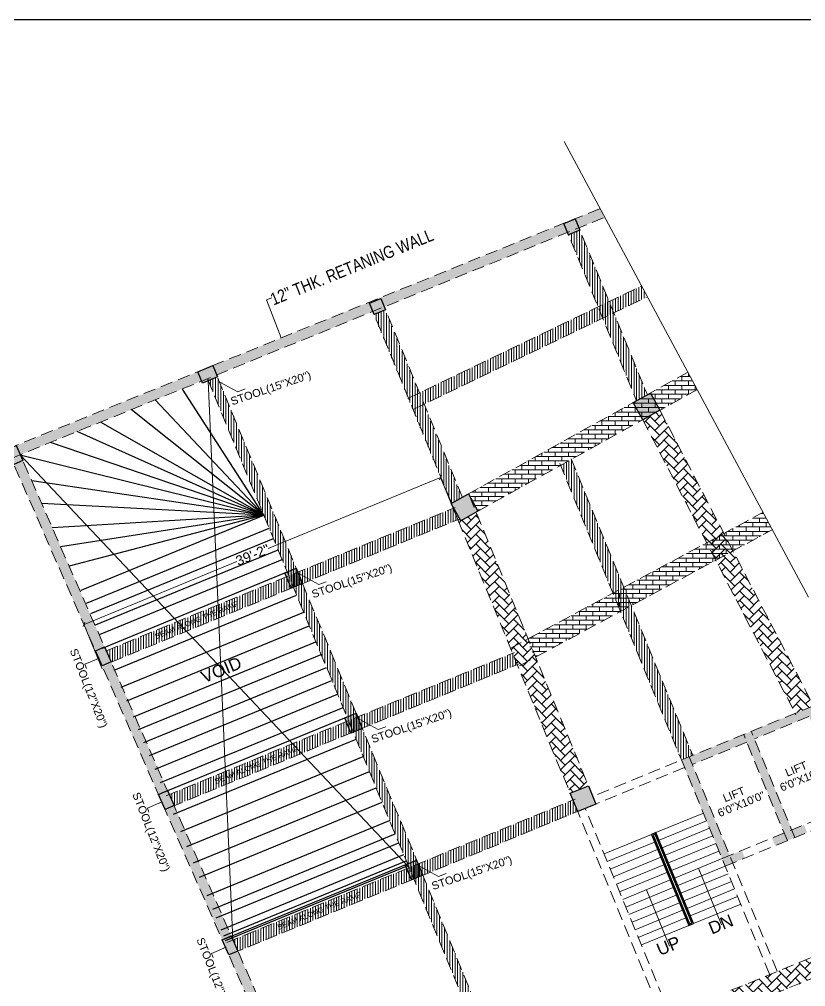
# Model space of a CAD drawing. Header units: inches. Extents: x -13956017 to 293115509, y -946740 to -305538.
# Drawn here: x 1183925 to 1184885, y -919498 to -918319 of the extents above; entities that cross this region are included whole.
import ezdxf
from ezdxf.enums import TextEntityAlignment as Align

# ---------------------------------------------------------------- set-up
doc = ezdxf.new("R2010")
doc.units = ezdxf.units.IN
doc.header["$LTSCALE"] = 6
doc.header["$PDMODE"] = 2
doc.linetypes.add('CONTINOUS', pattern=[2000000, 1000000, 1000000])
doc.linetypes.add('DASHED2', pattern=[0.375, 0.25, -0.125])
for name, color, linetype in [('A-CUTOUT', 3, 'CONTINOUS'), ('COLL SIZE', 160, 'Continuous'), ('DIM', 7, 'Continuous'), ('door', 5, 'Continuous'), ('FITTING', 24, 'Continuous'), ('FURNITURE', 7, 'Continuous'), ('Plot Boundary', 245, 'Continuous'), ('TW', 5, 'Continuous')]:
    doc.layers.add(name, color=color, linetype=linetype)
for name, color, linetype, lineweight in [('col hatch', 13, 'Continuous', 30), ('column', 240, 'Continuous', 25), ('TEX', 250, 'Continuous', 30), ('v.b', 200, 'Continuous', 5), ('W', 250, 'Continuous', 5), ('wall', 7, 'Continuous', 30)]:
    doc.layers.add(name, color=color, linetype=linetype, lineweight=lineweight)
doc.styles.add('ARI', font='arial.ttf')
doc.styles.add('style1', font='arial.ttf')
doc.styles.add('TYTLE-TEXT', font='swissel.ttf', dxfattribs={"width": 0.75, "height": 250})
doc.dimstyles.new('Copy(2) of AA', dxfattribs={"dimtxt": 12, "dimasz": 4, "dimexe": 0.18, "dimexo": 0, "dimgap": 0.09, "dimtad": 0, "dimdec": 0, "dimzin": 0, "dimdsep": 46, "dimlunit": 3, "dimtxsty": 'ARI', "dimblk": 'OBLIQUE', "dimcen": 0.09, "dimclrd": 7, "dimclre": 7, "dimclrt": 7, "dimadec": 0, "dimazin": 0, "dimtfac": 1, "dimtdec": 0, "dimtofl": 0, "dimtmove": 0, "dimatfit": 3, "dimfxl": 1, "dimtolj": 1, "dimtzin": 0, "dimlwd": 5, "dimlwe": 5, "dimarcsym": 0})
pattern_1 = [(45, (45848.98668446112, -17805.98643778451), (0, 11.49472783496852), [24.384, -8.128]), (135, (45854.73404446105, -17800.23907778447), (1.13686837721616e-15, 11.49472783496852), [24.384, -8.128])]
pattern_2 = [(90, (54622.48837700719, -17806.21191212127), (-3.175, 0), [])]

# ---------------------------------------------------------------- blocks, each defined once
blk = doc.blocks.new('_Oblique')
at = {"layer": 'DIM', "color": 0, "lineweight": -2}
blk.add_line((-0.5, -0.5), (0.5, 0.5), dxfattribs=at)
blk = doc.blocks.new('*D328')
at = {"layer": 'Defpoints', "color": 0, "ltscale": 6, "transparency": 16777216}
for p in [(1184461.464420708, -918931.6236355985, -11738.60854701223), (1184004.370442896, -919056.4803492404), (1184026.672729698, -919110.6459404931, 491.7090950402662)]:
    blk.add_point(p, dxfattribs=at)
at = {"layer": 'wall', "color": 7, "lineweight": 5, "ltscale": 6, "transparency": 16777216}
for p, q in [((1184439.162133906, -918877.4580443457), (1184229.058640062, -918963.9666242291)), ((1184461.464420708, -918931.6236355985), (1184439.093602073, -918877.2916009985)), ((1184004.370442896, -919056.4803492404), (1184190.782044224, -918979.7267331551)), ((1184026.672729698, -919110.6459404931), (1184004.301911063, -919056.3139058931))]:
    blk.add_line(p, q, dxfattribs=at)
at = {"layer": 'wall', "color": 7, "lineweight": 5, "ltscale": 6, "transparency": 16777216, "xscale": 4, "yscale": 4, "zscale": 4}
for p, rotation in [((1184439.162133906, -918877.4580443457), 22.37905699583454), ((1184004.370442896, -919056.4803492404), 202.3790569958345)]:
    blk.add_blockref('_Oblique', p, dxfattribs=dict(at, rotation=rotation))
at = {"layer": 'wall', "color": 7, "ltscale": 6, "transparency": 16777216, "insert": (1184209.920342143, -918971.8466786921), "char_height": 12, "attachment_point": 5, "rotation": 22.37905699583454, "style": 'ARI'}
blk.add_mtext('\\A1;39\'-2"', dxfattribs=at)

msp = doc.modelspace()

# ---------------------------------------------------------------- hatches: boundary and pattern name
at = {"layer": 'A-CUTOUT', "lineweight": 0, "ltscale": 0.3}
h = msp.add_hatch(dxfattribs=at)
h.set_pattern_fill('AR-BRSTD', color=256, scale=0.08)
h.set_pattern_definition([(0, (-18706.19064973854, -15772.31682772096), (0, 5.419344), []), (90, (-18706.19064973854, -15772.31682772096), (-8.128, 5.419344), [5.419344, -5.419344])])
h.paths.add_polyline_path([(1184720.738115496, -918760.2461461906), (1184740.6847238, -918749.1932248363), (1184752.052406438, -918770.3324641711), (1184484.814507844, -918918.4157588825), (1184473.182026991, -918897.4232509522)])
h = msp.add_hatch(dxfattribs=at)
h.set_pattern_fill('AR-BRSTD', color=256, scale=0.08)
h.set_pattern_definition([(0, (-18635.84354282846, -15950.37410830113), (0, 5.419344), []), (90, (-18635.84354282846, -15950.37410830113), (-8.128, 5.419344), [5.419344, -5.419344])])
h.paths.add_polyline_path([(1184793.852874986, -918940.842957037), (1184832.55212467, -918920.0290086947), (1184843.929943141, -918941.1870965344), (1184555.161614754, -919096.4730394627), (1184543.529133901, -919075.4805315323)])
at = {"layer": 'col hatch', "lineweight": 25, "ltscale": 100, "true_color": 0x52271e}
h = msp.add_hatch(color=19, dxfattribs=at)
h.dxf.hatch_style = 1
h.paths.add_polyline_path([(1184589.715199144, -918567.5089964564), (1184603.594739326, -918561.8205551635), (1184609.283180619, -918575.7000953455), (1184595.403640437, -918581.3885366383)])
h = msp.add_hatch(color=19, dxfattribs=at)
h.dxf.hatch_style = 1
h.paths.add_polyline_path([(1184352.50182012, -918664.6039475269), (1184366.381360302, -918658.915506234), (1184372.069801595, -918672.795046416), (1184358.190261414, -918678.4834877088)])
h = msp.add_hatch(color=19, dxfattribs=at)
h.dxf.hatch_style = 1
h.paths.add_polyline_path([(1184142.991171229, -918748.5102983329), (1184161.497224804, -918740.9257099424), (1184167.185666097, -918754.8052501243), (1184148.679612522, -918762.3898385148)])
h = msp.add_hatch(color=19, dxfattribs=at)
h.dxf.hatch_style = 1
h.paths.add_polyline_path([(1184249.439972828, -918993.8562630671), (1184263.313986169, -918988.1543551557), (1184270.916530051, -919006.6530396097), (1184257.042516711, -919012.3549475211)])
h = msp.add_hatch(color=19, dxfattribs=at)
h.dxf.hatch_style = 1
h.paths.add_polyline_path([(1184322.302799816, -919170.5496237775), (1184336.176813156, -919164.847715866), (1184343.779357038, -919183.3464003201), (1184329.905343698, -919189.0483082315)])
h = msp.add_hatch(color=19, dxfattribs=at)
h.dxf.hatch_style = 1
h.paths.add_polyline_path([(1184396.144386848, -919349.6164911006), (1184410.018400189, -919343.9145831892), (1184417.620944071, -919362.4132676432), (1184403.746930731, -919368.1151755546)])
at = {"layer": 'COLL SIZE', "lineweight": 25, "ltscale": 100}
h = msp.add_hatch(color=256, dxfattribs=at)
h.dxf.hatch_style = 1
h.paths.add_polyline_path([(1183918.648930856, -918861.4086010924), (1183910.61839787, -918843.0916560355), (1183921.607718693, -918838.2678350066), (1183929.636940444, -918856.5853556371)])
h = msp.add_hatch(color=256, dxfattribs=at)
h.dxf.hatch_style = 1
h.paths.add_polyline_path([(1184026.388120904, -919107.1487243522), (1184018.357587918, -919088.8317792953), (1184029.34690874, -919084.0079582664), (1184037.376130491, -919102.325478897)])
h = msp.add_hatch(color=256, dxfattribs=at)
h.dxf.hatch_style = 1
h.paths.add_polyline_path([(1184103.151407681, -919282.2390836983), (1184095.120874694, -919263.9221386414), (1184106.110195517, -919259.0983176124), (1184114.139417268, -919277.415838243)])
h = msp.add_hatch(color=256, dxfattribs=at)
h.dxf.hatch_style = 1
h.paths.add_polyline_path([(1184180.945849035, -919459.681416665), (1184172.915316049, -919441.3644716081), (1184183.904636871, -919436.5406505791), (1184191.933858622, -919454.8581712097)])
at = {"layer": 'column', "ltscale": 10}
h = msp.add_hatch(color=256, dxfattribs=at)
h.dxf.hatch_style = 1
h.paths.add_polyline_path([(1184674.27432539, -918785.9929102529), (1184695.26683332, -918774.3604293999), (1184706.899314173, -918795.3529373305), (1184685.906806243, -918806.9854181833)])
h = msp.add_hatch(color=256, dxfattribs=at)
h.dxf.hatch_style = 1
h.paths.add_polyline_path([(1184452.189519061, -918909.055731805), (1184473.182026991, -918897.4232509522), (1184484.814507844, -918918.4157588825), (1184463.821999913, -918930.0482397355)])
h = msp.add_hatch(color=256, dxfattribs=at)
h.dxf.hatch_style = 1
h.paths.add_polyline_path([(1184888.696590329, -919168.8117560736), (1184934.311853623, -919279.8038627963), (1184919.410136968, -919285.9281336911), (1184923.211408909, -919295.177475918), (1184947.362467791, -919285.2519330818), (1184894.144660614, -919155.7611419061), (1184733.206105868, -919221.9032736819), (1184737.007377809, -919231.1526159089), (1184786.423913044, -919351.3940648584), (1184810.574971927, -919341.4685220221), (1184806.773699986, -919332.2191797949), (1184791.87198333, -919338.3434506898), (1184746.256720036, -919227.3513439678), (1184812.918054315, -919199.9922366376), (1184858.467247363, -919310.9742927139), (1184843.565530708, -919317.0985636087), (1184847.366802648, -919326.3479058354), (1184886.419578186, -919310.2980921043), (1184882.618306245, -919301.0487498776), (1184867.71658959, -919307.1730207725), (1184822.101326296, -919196.1809140503)])
h = msp.add_hatch(color=256, dxfattribs=at)
h.dxf.hatch_style = 1
h.paths.add_polyline_path([(1184597.468599752, -919262.5521289344), (1184619.667021096, -919253.4290762757), (1184628.790073755, -919275.6274976202), (1184606.591652411, -919284.750550279)])
at = {"layer": 'door', "lineweight": 0, "ltscale": 0.3}
h = msp.add_hatch(dxfattribs=at)
h.set_pattern_fill('AR-HBONE', color=256, scale=0.08)
h.set_pattern_definition(pattern_1)
h.paths.add_polyline_path([(1184846.481241165, -919116.076449585), (1184871.857591552, -919164.9206267861), (1184894.144660615, -919155.7611419057), (1184706.899314173, -918795.3529373306), (1184685.906806243, -918806.9854181835)])
h = msp.add_hatch(dxfattribs=at)
h.set_pattern_fill('AR-HBONE', color=256, scale=0.08)
h.set_pattern_definition(pattern_1)
h.paths.add_polyline_path([(1184580.689058582, -919221.7237638287), (1184597.468599752, -919262.5521289344), (1184619.667021095, -919253.4290762763), (1184482.50909081, -918919.6932489084), (1184461.199289166, -918930.9785114381)])
h = msp.add_hatch(dxfattribs=at)
h.set_pattern_fill('AR-HBONE', color=256, scale=0.08)
h.set_pattern_definition([(45, (-18706.19064973854, -15772.31682772096), (0, 11.49472783496852), [24.384, -8.128]), (135, (-18700.44328973861, -15766.56946772092), (1.13686837721616e-15, 11.49472783496852), [24.384, -8.128])])
h.paths.add_polyline_path([(1184749.125586874, -919520.9544771673), (1185066.712300576, -919391.1163584461), (1185075.981676112, -919413.2549590037), (1184741.796581249, -919550.5975281396), (1184732.403806466, -919527.742812723)])
at = {"layer": 'FITTING', "lineweight": 0, "ltscale": 0.3}
h = msp.add_hatch(dxfattribs=at)
h.set_pattern_fill('ANSI31', color=256, angle=45)
h.set_pattern_definition([(90, (54622.89527832624, -17805.98643778451), (-3.175, 0), [])])
h.paths.add_polyline_path([(1184609.182176095, -918615.0075421743), (1184595.403640437, -918581.3885366383), (1184609.283180619, -918575.7000953455), (1184691.547527428, -918776.4213910883), (1184678.336828304, -918783.7417743945)])
h = msp.add_hatch(dxfattribs=at)
h.set_pattern_fill('ANSI31', color=256, angle=45)
h.set_pattern_definition(pattern_2)
h.paths.add_polyline_path([(1184413.579380955, -918774.076547795), (1184684.536116323, -918643.6697211886), (1184690.262891568, -918657.5603679921), (1184419.277939909, -918787.9807746146)])
h = msp.add_hatch(dxfattribs=at)
h.set_pattern_fill('ANSI31', color=256, angle=45)
h.set_pattern_definition(pattern_2)
h.paths.add_polyline_path([(1184443.48722263, -918887.822521024), (1184357.783360093, -918678.7089620463), (1184371.662900276, -918673.0205207528), (1184465.400218184, -918901.7353484986), (1184452.189519061, -918909.055731805)])
h = msp.add_hatch(dxfattribs=at)
h.set_pattern_fill('ANSI31', color=256, angle=45)
h.set_pattern_definition([(90, (-18706.19064973854, -15772.31682772096), (-3.175, 0), [])])
h.paths.add_polyline_path([(1184199.168057889, -918832.6620047267), (1184167.24043876, -918754.7828018967), (1184155.976530695, -918759.3992429976), (1184291.229239374, -919087.388927583), (1184359.855568266, -919253.808721961), (1184434.253790186, -919434.2254365667), (1184483.719772452, -919554.1811260278), (1184548.538239026, -919711.3668017497), (1184596.424033752, -919827.490514625), (1184627.127705364, -919901.9473418935), (1184662.268551538, -919987.1643786926), (1184688.242892793, -920050.1525145959), (1184739.202827614, -920173.7310596145), (1184774.86975649, -920260.223854224), (1184817.041867534, -920362.4918053425), (1184853.459563313, -920450.8052200482), (1184881.619416433, -920519.0932523768), (1184893.855973121, -920517.2898272038), (1184866.762339515, -920451.5873482574), (1184836.389201871, -920377.9320704218), (1184814.084532649, -920323.8429398277), (1184787.914073359, -920260.379214983), (1184760.74003448, -920194.48179579), (1184723.233799546, -920103.5286586143), (1184694.259591855, -920033.2658052162), (1184669.158168664, -919972.3945076617), (1184643.61476497, -919910.4514012896), (1184612.340960301, -919834.6119934922), (1184581.232202765, -919759.1728272696), (1184550.58767376, -919684.8594216388), (1184531.69269179, -919639.0388296745), (1184504.169792219, -919572.29541849), (1184474.26657677, -919499.77970846), (1184448.789825568, -919437.9982352993), (1184425.318414361, -919381.0797392954), (1184395.383685805, -919308.4876095471), (1184356.218795273, -919213.5122096608), (1184316.231615465, -919116.5427469367), (1184283.878776478, -919038.0866660324), (1184238.55154979, -918928.1675159478), (1184211.573731171, -918862.7459335912)])
h = msp.add_hatch(dxfattribs=at)
h.set_pattern_fill('ANSI31', color=256, angle=45)
h.set_pattern_definition([(90, (54622.8952783274, -17805.98643778428), (-3.175, 0), [])])
h.paths.add_polyline_path([(1184719.450611811, -919188.4330894924), (1184733.206105868, -919221.903273682), (1184747.080119208, -919216.2013657705), (1184598.750034322, -918855.2811951314), (1184585.540836196, -918862.6007466969), (1184633.705224626, -918979.795443271), (1184689.594543495, -919115.7866180798)])
h = msp.add_hatch(dxfattribs=at)
h.set_pattern_fill('ANSI31', color=256, angle=45)
h.set_pattern_definition([(90, (-19311.52435079357, -14299.43622289866), (-3.175, 0), [])])
h.paths.add_polyline_path([(1184402.263952822, -918936.4287348473), (1184454.58859447, -918914.9244821935), (1184460.290497207, -918928.7984829418), (1184117.73625846, -919069.5805969855), (1184037.376130491, -919102.325478897), (1184031.488353751, -919088.8933586682)])
h = msp.add_hatch(dxfattribs=at)
h.set_pattern_fill('ANSI31', color=256, angle=45)
h.set_pattern_definition([(90, (-19238.86091026897, -14476.21152697364), (-3.175, 0), [])])
h.paths.add_polyline_path([(1184474.927393347, -919113.2040389223), (1184527.252034995, -919091.6997862685), (1184532.953937731, -919105.5737870168), (1184190.399698985, -919246.3559010605), (1184114.253618774, -919277.6763242476), (1184108.229090396, -919263.9349006737)])
h = msp.add_hatch(dxfattribs=at)
h.set_pattern_fill('ANSI31', color=256, angle=45)
h.set_pattern_definition([(90, (-19165.23245126475, -14655.36598513986), (-3.175, 0), [])])
h.paths.add_polyline_path([(1184548.555852351, -919292.3584970885), (1184600.880493999, -919270.8542444347), (1184606.582396736, -919284.728245183), (1184264.028157989, -919425.5103592267), (1184192.048060134, -919455.1186572276), (1184186.024636381, -919441.3797532053)])
at = {"layer": 'Plot Boundary', "ltscale": 10}
h = msp.add_hatch(dxfattribs=at)
h.set_pattern_fill('AR-CONC', color=250, scale=0.06)
h.set_pattern_definition([(49.99999999999999, (-18706.19064973854, -15772.31682772096), (10.93108013976024, -0.9563451323341852), [1.143, -12.573]), (355, (-18706.19064973854, -15772.31682772096), (-2.11460528549816, 11.46341071434211), [0.9144, -10.0584350502]), (100.4514447, (-18705.27972931857, -15772.39652293094), (8.816474825421196, 10.50706511473171), [0.9714005279999998, -10.685414676]), (46.18420000000001, (-18706.19064973854, -15769.26882772101), (16.26474245352779, -2.522539675963629), [1.7145, -18.8595]), (96.63555760999994, (-18704.83525573858, -15769.47903772094), (14.24424804309018, 14.84556747586329), [1.4571013884, -16.0281364896]), (351.1841511700001, (-18706.19064973854, -15769.26882772101), (14.24424804389862, 14.84556747513196), [1.3715980242, -15.0875839152]), (21, (-18704.66664973856, -15770.030827721), (9.096863476147949, -6.135911891225256), [1.143, -12.573]), (326.0000000000001, (-18704.66664973856, -15770.030827721), (3.708121700858824, 11.05127796733916), [0.9144, -10.0584]), (71.45144499999999, (-18703.90857778257, -15770.54215371492), (12.80498515672297, 4.915366133154314), [0.971400528, -10.685396256]), (37.50000000000001, (-18706.19064973854, -15772.31682772096), (0.185316195035509, 5.073302332389186), [0, -9.93648, 0, -10.2108, 0, -10.0965]), (7.499999999999999, (-18706.19064973854, -15772.31682772096), (4.009179750618345, 6.010834489087171), [0, -5.821679999999999, 0, -9.70788, 0, -3.8481]), (327.5, (-18709.58916973858, -15772.31682772096), (8.135435710012283, -0.3437246395604066), [0, -3.81, 0, -11.8872, 0, -15.7734]), (317.5, (-18711.11316973856, -15772.31682772096), (8.887750883161083, 1.525589461999982), [0, -4.952999999999999, 0, -7.89432, 0, -11.2014])])
h.paths.add_polyline_path([(1185475.077026415, -920446.8833604113), (1185510.85647927, -920451.8923000605), (1185516.245739059, -920464.7637895481), (1185374.757052184, -920444.9560998684), (1185166.231755122, -920486.1721385568), (1184979.03759722, -920516.8648245235), (1184823.442480534, -920539.7973459533), (1184664.745842014, -920563.1869878726), (1184472.057181861, -920123.6809666374), (1184198.828197445, -919500.4694931072), (1183910.617550783, -918843.0861551821), (1184272.229868682, -918696.0772321811), (1184444.212378676, -918626.3291072135), (1184633.974608855, -918549.3703528314), (1184638.521097125, -918560.4757319068), (1184453.33836084, -918635.6683292036), (1184276.979383772, -918707.2780797044), (1184087.828371599, -918784.0819771512), (1183926.560260601, -918849.5641509779), (1183990.499154702, -918995.4031895918), (1184062.774726039, -919160.2574615849), (1184213.504530644, -919504.05899433), (1184322.537544065, -919752.7537845357), (1184418.747800891, -919972.2009857665), (1184501.769452547, -920161.566129344), (1184560.99973431, -920296.6652340537), (1184649.108390547, -920497.6333912251), (1184671.997323688, -920549.9885866033), (1184831.612401253, -920526.4635797476), (1184997.200106543, -920502.0582919663), (1185087.423828256, -920489.8133246324), (1185171.462750404, -920473.1151711503), (1185299.849029821, -920447.6053984892), (1185376.420766246, -920433.0719906511)])

# ---------------------------------------------------------------- linework, layer by layer
at = {"layer": 'col hatch', "color": 19, "lineweight": 25, "ltscale": 100, "true_color": 0x52271e}
for points, elevation in [([(1184589.715199144, -918567.5089964564), (1184603.594739326, -918561.8205551635), (1184609.283180619, -918575.7000953455), (1184595.403640437, -918581.3885366383), (1184589.715199144, -918567.5089964564)], -6109.330378254833), ([(1184352.50182012, -918664.6039475269), (1184366.381360302, -918658.915506234), (1184372.069801595, -918672.795046416), (1184358.190261414, -918678.4834877088), (1184352.50182012, -918664.6039475269)], -6109.330378254826), ([(1184142.991171229, -918748.5102983329), (1184161.497224804, -918740.9257099424), (1184167.185666097, -918754.8052501243), (1184148.679612522, -918762.3898385148), (1184142.991171229, -918748.5102983329)], 1667.615562643102), ([(1184249.439972828, -918993.8562630671), (1184263.313986169, -918988.1543551557), (1184270.916530051, -919006.6530396097), (1184257.042516711, -919012.3549475211), (1184249.439972828, -918993.8562630671)], -17295.49369722207), ([(1184322.302799816, -919170.5496237775), (1184336.176813156, -919164.847715866), (1184343.779357038, -919183.3464003201), (1184329.905343698, -919189.0483082315), (1184322.302799816, -919170.5496237775)], -19389.58990774837), ([(1184396.144386848, -919349.6164911006), (1184410.018400189, -919343.9145831892), (1184417.620944071, -919362.4132676432), (1184403.746930731, -919368.1151755546), (1184396.144386848, -919349.6164911006)], -13535.89520706488)]:
    msp.add_lwpolyline(points, dxfattribs=dict(at, elevation=elevation))
at = {"layer": 'COLL SIZE', "lineweight": 25, "ltscale": 100}
for points, elevation in [([(1183918.648930856, -918861.4086010924), (1183910.61839787, -918843.0916560355), (1183921.607718693, -918838.2678350066), (1183929.636940444, -918856.5853556371), (1183918.648930856, -918861.4086010924)], 5509.876187883996), ([(1184026.388120904, -919107.1487243522), (1184018.357587918, -919088.8317792953), (1184029.34690874, -919084.0079582664), (1184037.376130491, -919102.325478897), (1184026.388120904, -919107.1487243522)], -24429.33875391496), ([(1184103.151407681, -919282.2390836983), (1184095.120874694, -919263.9221386414), (1184106.110195517, -919259.0983176124), (1184114.139417268, -919277.415838243), (1184103.151407681, -919282.2390836983)], -26409.64337742851), ([(1184180.945849035, -919459.681416665), (1184172.915316049, -919441.3644716081), (1184183.904636871, -919436.5406505791), (1184191.933858622, -919454.8581712097), (1184180.945849035, -919459.681416665)], -20440.62853720893)]:
    msp.add_lwpolyline(points, dxfattribs=dict(at, elevation=elevation))
at = {"layer": 'column', "ltscale": 10}
for points, elevation in [([(1184674.27432539, -918785.9929102529), (1184695.26683332, -918774.3604293999), (1184706.899314173, -918795.3529373305), (1184685.906806243, -918806.9854181833), (1184674.27432539, -918785.9929102529)], -8022.884435795179), ([(1184452.189519061, -918909.055731805), (1184473.182026991, -918897.4232509522), (1184484.814507844, -918918.4157588825), (1184463.821999913, -918930.0482397355), (1184452.189519061, -918909.055731805)], -11992.00499353713), ([(1184597.468599752, -919262.5521289344), (1184619.667021096, -919253.4290762757), (1184628.790073755, -919275.6274976202), (1184606.591652411, -919284.750550279), (1184597.468599752, -919262.5521289344)], -8022.884435795179)]:
    msp.add_lwpolyline(points, dxfattribs=dict(at, elevation=elevation))
at = {"layer": 'Plot Boundary', "color": 252, "ltscale": 10}
for p, q in [((1184223.555778676, -918923.2798518093, 9.154151681674543e-07), (1184124.278936051, -918769.4751545816)), ((1184223.55577874, -918923.2798518492, -2.421489989931643e-07), (1184091.018552887, -918782.7866187305, 2504.311489347321)), ((1184223.555778707, -918923.2798518344, 3.367296958879532e-07), (1184062.046667002, -918794.5505195777, 2966.206675658901)), ((1184223.555778739, -918923.2798518483, -2.134303224698588e-07), (1184024.278181061, -918809.8862393689, 3568.344966535952)), ((1184223.555778726, -918923.2798518429), (1183995.802998759, -918821.4484560138, 4022.321269186431)), ((1184223.555778727, -918923.2798518428), (1183963.558916738, -918834.5410170332, 4536.384672977983)), ((1183926.558456856, -918849.5622357912, 5348.283989648314), (1184223.555778727, -918923.2798518428)), ((1184223.555778786, -918923.2798518973, -1.100115087500597e-06), (1183940.592998883, -918881.5716026073, 4890.141870558875)), ((1184223.555779221, -918923.2798519615, -8.633949392608978e-06), (1183952.613678033, -918908.9897229135, 4497.752223842646)), ((1184223.555779224, -918923.2798519616, -8.666878302431306e-06), (1183965.637584811, -918938.6961179046, 4072.614333075486)), ((1184223.555779224, -918923.2798519616, -8.666878302431306e-06), (1183975.78341567, -918961.8378728455, 3741.425143436742)), ((1184223.555778718, -918923.279851935, -2.68092258739888e-07), (1183986.156948523, -918985.4989961667, 3402.803103805572)), ((1184000.922683721, -919014.7770541803, -6495.073557319058), (1184223.555778727, -918923.2798518428)), ((1184007.431888733, -919030.5619661392, -15068.69044334553), (1184230.064983738, -918939.0647638018, -8573.616886026477)), ((1184012.645301275, -919043.2045634806, -15107.78605235507), (1184235.27839628, -918951.7073611431, -8612.712495036012)), ((1184018.411350312, -919057.1873119475, -15151.0259066486), (1184241.044445317, -918965.69010961, -8655.95234932954)), ((1184023.263521258, -919068.9538934375, -15187.41254911569), (1184245.896616264, -918977.4566911, -8692.33899179663)), ((1184026.806877823, -919085.3534654046, -23790.56725454113), (1184249.439972828, -918993.8562630671, -17295.49369722207)), ((1184041.093962467, -919112.1929593686, -15321.12380874999), (1184263.727057472, -919020.6957570311, -8826.050251430936)), ((1184049.707559955, -919133.081052116, -15385.7175536074), (1184272.34065496, -919041.5838497785, -8890.643996288343)), ((1184056.535967997, -919149.6400358279, -15436.92408461607), (1184279.169063002, -919058.1428334904, -8941.85052729701)), ((1184064.618156734, -919169.2394550222, -15497.5327719719), (1184287.251251739, -919077.7422526847, -9002.459214652847)), ((1184070.987043882, -919184.6840942252, -15545.2933356652), (1184293.620138887, -919093.1868918877, -9050.21977834614)), ((1184077.489958037, -919200.4537507712, -15594.05897376031), (1184300.123053043, -919108.9565484338, -9098.98541644125)), ((1184084.155723944, -919216.6183250593, -15644.0458442671), (1184306.788818949, -919125.1211227218, -9148.972286948045)), ((1184091.02661848, -919233.2803391062, -15695.57098335848), (1184313.659713486, -919141.7831367687, -9200.497426039423)), ((1184097.725933485, -919249.5262704222, -15745.80944002762), (1184320.359028491, -919158.0290680847, -9250.735882708565)), ((1184099.66970481, -919262.046826115, -25884.66346506743), (1184322.302799816, -919170.5496237775, -19389.58990774837)), ((1184113.58906931, -919287.994593656, -15864.76779041894), (1184336.222164316, -919196.4973913186, -9369.694233099886)), ((1184122.324530018, -919309.1782063935, -15930.27539290171), (1184344.957625024, -919217.681004056, -9435.201835582651)), ((1184129.863452445, -919327.460197291, -15986.81010240331), (1184352.496547451, -919235.9629949535, -9491.736545084252)), ((1184138.000665436, -919347.1930510591, -16047.83141904632), (1184360.633760441, -919255.6958487217, -9552.757861727263)), ((1184145.290406042, -919364.8707726046, -16102.49750316297), (1184367.923501048, -919273.3735702671, -9607.423945843915)), ((1184154.422991414, -919387.0174181296, -16170.98316089056), (1184377.056086419, -919295.5202157921, -9675.9096035715)), ((1184161.277666967, -919403.6401009177, -16222.38667311429), (1184383.910761972, -919312.1428985802, -9727.31311579523)), ((1184165.720962898, -919414.4151548543, -16255.70714393068), (1184388.354057903, -919322.9179525168, -9760.633586611619)), ((1184171.674280261, -919428.8520315958, -16300.35133160545), (1184394.307375267, -919337.3548292583, -9805.277774286387)), ((1184174.73971985, -919436.2857648922, -16323.33919735693), (1184397.372814856, -919344.7885625547, -9828.26564003787)), ((1184176.264081013, -919439.9823589681, -20030.96877830734), (1184398.897176018, -919348.4851566306, -13535.89522098828)), ((1184177.114316232, -919442.0441938782, -16341.14639963256), (1184399.747411237, -919350.5469915407, -9846.072842313504))]:
    msp.add_line(p, q, dxfattribs=at)
at = {"layer": 'TEX', "lineweight": 25, "ltscale": 0.3}
msp.add_lwpolyline([(1182359.622820937, -918318.6577007084), (1187140.915932326, -918318.6577007084), (1187140.915932326, -922383.2602134515), (1182359.622820937, -922383.2602134515)], close=True, dxfattribs=at)
at = {"layer": 'TW', "ltscale": 10, "elevation": -4053.763878053164}
msp.add_lwpolyline([(1184742.072278496, -919423.6794887884), (1184747.621883832, -919421.3987256237), (1184702.006620538, -919310.4066189021), (1184696.457015202, -919312.6873820667), (1184742.072278496, -919423.6794887884)], dxfattribs=at)
msp.add_lwpolyline([(1184742.889489039, -919421.7218966633), (1184745.664291707, -919420.581515081), (1184701.189409995, -919312.3642110274), (1184698.414607327, -919313.5045926097)], close=True, dxfattribs=at)
at = {"layer": 'v.b', "linetype": 'DASHED2', "ltscale": 10}
for p, q in [((1183910.48512851, -918842.7841115308, 5515.543842721629), (1184633.974608855, -918549.3703528314, -6224.453724008621)), ((1183915.437670418, -918854.0804275019, 5303.575739622362), (1184638.521097125, -918560.4757319068, -6224.453724008621)), ((1184589.715199144, -918567.5089964564, -6109.330378254833), (1184678.336828304, -918783.7417743946, -10545.13970790634)), ((1184603.594739326, -918561.8205551635, -6109.330378254833), (1184691.547527428, -918776.4213910883, -10511.66197304039)), ((1184399.232770837, -918780.9813250296, -8625.99200181641), (1184684.536116323, -918643.6697211886, -8388.092358271566)), ((1184366.381360302, -918658.915506234, -6109.330378254826), (1184466.475960561, -918903.1418161754, -11119.40033394682)), ((1184405.737825439, -918794.497399335, -8625.99200181641), (1184690.262891568, -918657.5603679921, -8388.7413250106)), ((1184352.50182012, -918664.6039475269, -6109.330378254826), (1184452.59642038, -918908.8302574683, -11119.40033394682)), ((1184154.920914468, -918756.8393590824, -8010.108219088374), (1184881.635984379, -920519.1334298754, -13459.77636011887)), ((1184893.855990067, -920517.2898246472, -13459.77636011887), (1184166.039469569, -918752.324720985, -8010.109123361724)), ((1184452.189519061, -918909.055731805, -11992.00499353713), (1184740.6847238, -918749.1932248363)), ((1184463.821999914, -918930.0482397354, -11992.00499353713), (1184752.052406438, -918770.3324641711)), ((1184706.899314173, -918795.3529373306, -8022.884435795179), (1184894.144660615, -919155.7611419057, -4053.763878053164)), ((1184685.602074978, -918806.4176380801, -8022.884435795179), (1184872.84742142, -919166.8258426551, -4053.763878053164)), ((1183921.607718693, -918838.2678350066, 5509.876187883996), (1184677.053197485, -920561.3730575958, -19150.04367516137)), ((1183910.617550783, -918843.0861551821, 5509.876187883996), (1184664.745842014, -920563.1869878726, -19470.42065313823)), ((1184584.655574175, -918860.4467068096, -8112.262640571107), (1184733.206105866, -919221.9032736825, -4053.763878053164)), ((1184598.529587515, -918854.7447988979, -8112.262640571107), (1184747.080119207, -919216.2013657708, -4053.763878053164)), ((1184452.189519061, -918909.055731805, -11992.00499353713), (1184597.468599751, -919262.5521289349, -8022.884435795179)), ((1184474.387940405, -918899.9326791464, -11992.00499353713), (1184619.667021095, -919253.4290762763, -8022.884435795179)), ((1184031.131857254, -919088.9817858004, -24124.59867101281), (1184456.912749556, -918913.9954008992, -11702.91350000879)), ((1184524.326740494, -919085.8045024447, -14805.44671842462), (1184832.55212467, -918920.0290086947)), ((1184037.490332003, -919102.5859649149, -24105.4440619195), (1184462.614657468, -918927.8694142394, -11702.91350000879)), ((1184535.693986763, -919106.9418086173, -14805.44671842462), (1184843.929943141, -918941.1870965344)), ((1184104.440948027, -919265.4917421165, -26199.5402724458), (1184529.565273492, -919090.7751914411, -13797.00971053509)), ((1184110.142855939, -919279.3657554567, -26199.5402724458), (1184535.267181403, -919104.6492047813, -13797.00971053509)), ((1184894.144660615, -919155.7611419057, -4053.763878053164), (1184624.988801815, -919266.378155395, -8022.884435795179)), ((1184888.696590329, -919168.8117560737, -4053.763878053164), (1184822.101326296, -919196.1809140503, -4053.763878053164)), ((1184862.290158249, -919320.2756837131, -6021.019762834992), (1184809.050921544, -919190.7327576999, -4053.763878053164)), ((1184871.539288318, -919316.4744992196, -6021.019735338108), (1184818.300054355, -919186.9315718237, -4053.763878053156)), ((1184812.851984069, -919199.9821859917, -4053.763878053164), (1184746.256720036, -919227.3513439678, -4053.763878053164)), ((1184849.870316525, -919479.4669232324, -8022.884435795189), (1184742.455238679, -919218.1020878057, -4053.763878053156)), ((1184840.621186194, -919483.2680990342, -8022.884435795178), (1184733.206105868, -919221.903273682, -4053.763878053164)), ((1184737.007377809, -919231.1526159089, -4053.763878053164), (1184617.690863083, -919280.1890239497, -8022.884435795179)), ((1184712.137952233, -919541.5682320826, -8022.884435795179), (1184597.468599751, -919262.5521289347, -8022.884435795179)), ((1184178.492838117, -919444.4721796216, -20345.8455717623), (1184603.617163582, -919269.7556289461, -7943.315009851593)), ((1184782.644070114, -919342.1968555872, -6021.019735634822), (1184943.582623616, -919276.0547287675, -6021.019735073613)), ((1184184.194746028, -919458.3461929618, -20345.8455717623), (1184609.319071493, -919283.6296422863, -7943.315009851593)), ((1184719.454752471, -919533.0646545711, -4053.763878053163), (1184615.840994637, -919280.9492783382, -4053.763878053163)), ((1184786.445341837, -919351.4461979038, -6021.019735634822), (1184947.383895339, -919285.3040710841, -6021.019735073613)), ((1184710.205474067, -919536.8660818071, -8022.884435795179), (1185066.858623453, -919391.0565376593)), ((1184719.328526726, -919559.0645031518, -8022.884435795179), (1185075.981676112, -919413.2549590037))]:
    msp.add_line(p, q, dxfattribs=at)
at = {"layer": 'W', "ltscale": 10}
for p, q in [((1184186.024507697, -919441.376832564, -20126.11746739932), (1184155.976530695, -918759.3992429976, 1667.615562643102)), ((1183926.560260601, -918849.5641509779, 5348.210932072406), (1184400.803312656, -919353.1075670506, -13860.18410862355)), ((1184759.815009456, -919286.6486692699, -4053.763878053164), (1184702.006620538, -919310.4066189021, -4053.763878053164)), ((1184763.616281397, -919295.8980114966, -4053.763878053164), (1184705.807892479, -919319.655961129, -4053.763878053164)), ((1184767.417553338, -919305.1473537235, -4053.763878053164), (1184709.609164421, -919328.9053033558, -4053.763878053164)), ((1184696.457015202, -919312.6873820667, -4053.763878053164), (1184638.648626284, -919336.4453316992, -4053.763878053164)), ((1184700.258287143, -919321.9367242937, -4053.763878053164), (1184642.449898225, -919345.6946739259, -4053.763878053164)), ((1184771.218825279, -919314.3966959503, -4053.763878053164), (1184713.410436361, -919338.1546455827, -4053.763878053164)), ((1184775.020097221, -919323.646038177, -4053.763878053164), (1184717.211708302, -919347.4039878093, -4053.763878053164)), ((1184704.059559084, -919331.1860665205, -4053.763878053164), (1184646.251170167, -919354.9440161528, -4053.763878053164)), ((1184778.821369162, -919332.8953804038, -4053.763878053164), (1184721.012980244, -919356.6533300361, -4053.763878053164)), ((1184707.860831026, -919340.4354087473, -4053.763878053164), (1184650.052442108, -919364.1933583795, -4053.763878053164)), ((1184782.622641103, -919342.1447226306, -4053.763878053164), (1184724.814252185, -919365.902672263, -4053.763878053164)), ((1184711.662102967, -919349.684750974, -4053.763878053164), (1184653.853714049, -919373.4427006063, -4053.763878053164)), ((1184715.463374907, -919358.9340932007, -4053.763878053164), (1184657.65498599, -919382.6920428332, -4053.763878053164)), ((1184786.423913044, -919351.3940648575, -4053.763878053164), (1184728.615524126, -919375.1520144898, -4053.763878053164)), ((1184719.264646849, -919368.1834354276, -4053.763878053164), (1184661.456257931, -919391.94138506, -4053.763878053164)), ((1184790.225184985, -919360.6434070843, -4053.763878053164), (1184732.416796067, -919384.4013567166, -4053.763878053164)), ((1184794.026456926, -919369.892749311, -4053.763878053164), (1184736.218068008, -919393.6506989433, -4053.763878053164)), ((1184723.06591879, -919377.4327776544, -4053.763878053164), (1184665.257529872, -919401.1907272867, -4053.763878053164)), ((1184797.827728868, -919379.1420915378, -4053.763878053164), (1184740.01933995, -919402.9000411701, -4053.763878053164)), ((1184726.867190731, -919386.6821198812, -4053.763878053164), (1184669.058801813, -919410.4400695135, -4053.763878053164)), ((1184801.629000808, -919388.3914337646, -4053.763878053164), (1184743.820611891, -919412.1493833971, -4053.763878053164)), ((1184730.668462672, -919395.9314621079, -4053.763878053164), (1184672.860073755, -919419.6894117403, -4053.763878053164)), ((1184734.469734614, -919405.1808043347, -4053.763878053164), (1184676.661345696, -919428.9387539672, -4053.763878053164)), ((1184805.43027275, -919397.6407759915, -4053.763878053164), (1184747.621883832, -919421.3987256237, -4053.763878053164)), ((1184738.271006554, -919414.4301465617, -4053.763878053164), (1184680.462617637, -919438.188096194, -4053.763878053164)), ((1184742.072278496, -919423.6794887884, -4053.763878053164), (1184684.263889578, -919447.4374384208, -4053.763878053164))]:
    msp.add_line(p, q, dxfattribs=at)
msp.add_lwpolyline([(1184590.136820524, -918467.6110074962), (1184888.152225089, -919023.422450197)], dxfattribs=at)

# ---------------------------------------------------------------- texts
at = {"layer": 'COLL SIZE', "linetype": 'ByBlock', "style": 'TYTLE-TEXT', "width": 0.8133836126602346}
msp.add_text('12" THK. RETANING WALL', height=15.00675748188073, rotation=22.1664029232875, dxfattribs=at).set_placement((1184235.460240474, -918667.7448645317, -4109.790237658506))
at = {"layer": 'FURNITURE', "style": 'style1'}
for p in [(1184143.222929606, -919054.0746182811, 3345.872114610563), (1184216.085756593, -919230.7679789916, 1257.911262304361), (1184292.685633463, -919408.7012511507, 7185.940650549742)]:
    msp.add_text('BEAM ALONG THE RAMP', height=6.489620861681662, rotation=22.02245770259493, dxfattribs=at).set_placement(p, align=Align.CENTER)
at = {"layer": 'wall', "lineweight": 25, "style": 'ARI'}
for s, height, rotation, p in [('STOOL(15"X20")', 9.599999999999998, 18.92687248981113, (1184185.169897893, -918789.4497622545, -8830.90756559362)), ('STOOL(15"X20")', 9.599999999999998, 18.92687248981113, (1184284.000721778, -919024.639789081, -18116.29213945397)), ('STOOL(12"X20")', 9.599999999999998, 291.6154977829513, (1183986.771917284, -919088.3107117582, -4469.674312322048)), ('VOID', 15, 22.3415615761101, (1184150.926390886, -919128.5607365543, -16004.8963746274)), ('STOOL(15"X20")', 9.599999999999998, 18.92687248981113, (1184356.653245713, -919201.4195796233, -20210.38834998027)), ('6\'0"X10\'0"', 9.6, 22.3415615761101, (1184855.567896935, -919260.5044710626, -13103.3587497048)), ('LIFT', 9.6, 22.3415615761101, (1184862.097870951, -919242.3832267575, -13103.3587497048)), ('STOOL(12"X20")', 9.599999999999998, 291.6154977829513, (1184063.031814178, -919263.6220367798, -6449.978935835596)), ('6\'0"X10\'0"', 9.6, 22.3415615761101, (1184779.723290675, -919291.6749009803, -13103.3587497048)), ('LIFT', 9.6, 22.3415615761101, (1184786.253264691, -919273.5536566753, -13103.3587497048)), ('STOOL(15"X20")', 9.599999999999998, 18.92687248981113, (1184430.28170471, -919380.5740377828, -14356.69364929677)), ('DN', 15, 22.3415615761101, (1184770.014448803, -919434.9212157375, -15961.125551279)), ('STOOL(12"X20")', 9.599999999999998, 291.6154977829513, (1184141.329645415, -919440.8434040709, -480.964095616011)), ('UP', 15, 22.3415615761101, (1184706.656454549, -919460.9599285342, -15961.125551279))]:
    msp.add_text(s, height=height, rotation=rotation, dxfattribs=at).set_placement(p)

# ---------------------------------------------------------------- dimensions: what is measured, and where the dimension line sits
at = {"layer": 'wall', "color": 2, "ltscale": 6}
dim = msp.add_linear_dim(base=(1184004.370442896, -919056.4803492404), p1=(1184461.464420708, -918931.6236355987, -11738.60854701223), p2=(1184026.672729698, -919110.6459404932, 491.7090950402662), angle=202.3790569958561, dimstyle='Copy(2) of AA', override={"dimfxl": 0.18, "dimarcsym": 1}, dxfattribs=at)
dim.commit()
dim.dimension.update_dxf_attribs({"geometry": '*D328', "text_midpoint": (1184209.920342143, -918971.8466786921), "dimtype": 129})

# ---------------------------------------------------------------- leaders
at = {"layer": 'W', "lineweight": 30, "ltscale": 10}
for points in [[(1184753.718446644, -919354.0236974469, -4053.763878053164), (1184781.828280157, -919422.8258446793, -4053.763878053164)], [(1184690.36045239, -919380.0624102437, -4053.763878053164), (1184718.470285903, -919448.864557476, -4053.763878053164)]]:
    msp.add_leader(points, dimstyle='Copy(2) of AA', override={"dimgap": 0.09, "dimtad": 0}, dxfattribs=at)
at = {"layer": 'wall', "color": 2, "ltscale": 6}
msp.add_leader([(1184244.950879237, -918707.1403243807, 88.19872386092356), (1184227.123910325, -918660.7960699315, 88.19872386092356), (1184233.42194677, -918658.3974775749, 88.19872386092356)], dimstyle='Copy(2) of AA', override={"dimgap": 0.09, "dimtad": 0, "dimfxl": 2, "dimarcsym": 1}, dxfattribs=at)
at = {"layer": 'wall', "color": 5, "ltscale": 6}
for points in [[(1184169.394083417, -918760.5221164977, -7308.290070527521), (1184191.809378429, -918772.8507962532, -7308.290070527521), (1184201.069452208, -918769.331905207, -7308.290070527521)], [(1184268.224907302, -918995.7121433242, -16593.67464438787), (1184290.640202315, -919008.0408230796, -16593.67464438787), (1184299.900276094, -919004.5219320335, -16593.67464438787)], [(1184023.110367599, -919097.664217188, 1831.067388425976), (1184005.323516441, -919105.1750742034, 1831.067388425976), (1184007.205512505, -919110.214308735, 1831.067388425976)], [(1184340.877431237, -919172.4919338665, -18687.77085491417), (1184363.292726249, -919184.820613622, -18687.77085491417), (1184372.552800029, -919181.3017225758, -18687.77085491417)], [(1184099.370264494, -919272.9755422096, -149.2372350875721), (1184081.583413335, -919280.486399225, -149.2372350875721), (1184083.4654094, -919285.5256337565, -149.2372350875721)], [(1184414.505890234, -919351.6463920261, -12834.07615423068), (1184436.921185246, -919363.9750717815, -12834.07615423068), (1184446.181259026, -919360.4561807354, -12834.07615423068)], [(1184177.66809573, -919450.1969095008, 5819.777605132012), (1184159.881244572, -919457.7077665161, 5819.777605132012), (1184161.763240637, -919462.7470010477, 5819.777605132012)]]:
    msp.add_leader(points, dimstyle='Copy(2) of AA', override={"dimgap": 0.09, "dimtad": 0, "dimfxl": 0.18, "dimarcsym": 1}, dxfattribs=at)

doc.saveas('drawing.dxf')
